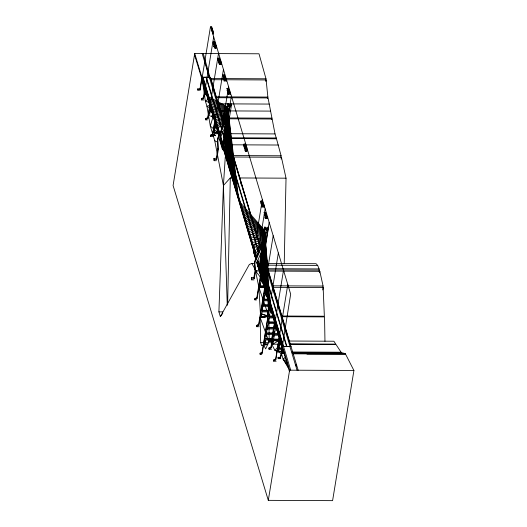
<?xml version="1.0" encoding="UTF-8"?>
<svg xmlns="http://www.w3.org/2000/svg" width="527" height="527" viewBox="0 0 527 527"><rect width="100%" height="100%" fill="white"/><g stroke="black" fill="none" stroke-linecap="round" stroke-linejoin="round"><path stroke-width="0.79" d="M263.23 282.268L263.368 239.607M227.012 120.255L227.354 120.584M229.601 107.495L229.159 107.258L229.014 104.669L227.987 103.667L225.246 120.38L217.638 138.239L217.934 148.561L216.36 158.166L216.716 159.371L214.285 159.694L214.12 160.682L216.472 160.695M264.172 246.827L263.408 246.741L256.86 262.861L289.415 371.403M211.874 30.638L211.953 30.098L211.913 30.625M262.611 280.193L263.243 240.358M225.418 153.416L225.978 119.313M227.631 304.507L230.299 177.915L232.756 177.928M284.231 263.665L286.029 178.179L281.418 157.237L233.066 157.006M212.493 29.255L212.164 31.205M261.991 278.124L263.125 241.116M213.139 34.426L212.967 31.989M222.783 313.308L220.345 316.622L218.909 311.865L223.415 185.504L225.266 157.151M212.559 30.085L212.447 29.446L212.229 31.159M212.888 31.179C212.598 29.077 212.374 34.183 212.829 31.271M212.302 31.152L212.506 29.769M224.555 150.544L225.852 120.064M261.372 276.056L262.999 241.873M213.297 33.458L213.053 32.733M213.073 32.588L213.04 32.18L212.895 32.49M260.753 273.981L262.874 242.624M212.48 30.777L212.572 30.085M219.673 140.142L222.578 149.787L223.698 147.672L225.734 120.821M260.134 271.912L262.749 243.382M222.835 144.8L225.602 121.592L228.343 104.88L227.987 103.667M259.515 269.837L262.624 244.139M212.809 31.864L212.895 30.829M258.895 267.769L265.239 228.184L264.883 226.985L265.911 227.98L266.293 230.819L266.82 230.589L267.064 229.186L266.702 227.987L268.052 226.999L268.414 228.198L265.674 244.91L267.413 262.914L266.51 265.134M265.733 80.387L265.997 78.793L259.007 53.787L194.707 53.49L173.087 185.504L268.296 500.347L332.596 500.65L353.913 370.488L345.521 354.058L293.065 353.815M197.777 88.846L197.981 89.518L200.201 89.531L199.996 88.859L197.777 88.846L197.869 90.176L200.247 90.189M197.869 90.176L197.981 89.518M199.996 88.859L201.894 77.265L194.707 53.49M200.201 89.531L210.543 26.35L290.667 294.145L280.522 357.998L278.302 357.985L278.098 357.313L280.324 357.326M211.907 29.631L211.887 29.222M201.545 99.932L201.657 99.274L203.587 98.621L203.389 97.95L201.452 98.602L201.347 99.26L201.545 99.932L203.929 99.946M212.954 31.64L212.724 33.049M205.985 77.285L210.286 77.436L224.192 123.911M203.389 97.95L204.924 89.004M203.587 98.621L213.698 36.883M206.465 94.102L205.227 93.51L205.49 91.896M205.833 91.685L205.332 94.761L206.92 94.774M202.164 53.523L209.357 77.304L209.232 78.062L203.277 53.53L210.049 77.746M205.82 119.886L205.925 119.221L207.855 118.575L207.658 117.903L205.728 118.555L205.616 119.214L205.82 119.886L207.401 119.892M207.658 117.903L209.799 105.262M207.855 118.575L218.567 53.168M209.476 113.582L209.726 112.047M211.795 111.026L210.207 111.019L210.26 108.812M209.423 115.795L210.056 111.941L212.434 111.955M210.207 111.019L210.714 107.936M210.648 136.407L210.76 135.742L212.691 135.09L212.486 134.425L210.556 135.077L210.451 135.735L210.648 136.407L213.033 136.414M212.486 134.425L214.673 121.52M212.691 135.09L223.441 69.452M214.225 130.61L214.476 129.069M213.804 135.096L213.6 134.431L214.232 134.438L215.517 135.768L213.804 135.096L214.021 133.739L218.784 133.759M218.145 132.837L214.173 132.817L214.733 127.527M216.669 127.277L215.082 127.27L215.714 123.417M216.36 158.166L213.929 158.482L214.12 160.682M216.716 159.371L218.29 149.767L217.638 138.239M228.613 86.738L219.976 139.457L222.763 148.891L223.731 148.792L223.29 147.211M229.199 108.404L227.447 119.069L226.9 119.385M229.482 142.448L230.53 139.51L228.777 121.605L231.518 104.893L231.162 103.687L229.805 104.669L229.561 106.079L228.949 106.276M222.763 148.891L231.406 96.079M219.943 137.264L223.099 147.797L222.947 148.726L223.738 148.726M229.805 104.669L230.161 105.881L229.792 107.429M228.547 139.497L227.262 123.384M230.668 148.476L230.793 147.705L260.575 247.242M231.03 148.509L230.444 148.502M224.897 126.276L231.327 148.93L231.531 147.705L225.088 126.184M265.871 81.474L266.115 79.952L211.208 79.696M267.624 98.628L267.881 97.08L266.115 79.952M271.721 119.669L271.965 118.147L268.045 97.943L216.413 97.706M255.878 259.33L253.711 252.328L262.354 199.522M254.146 251.899L223.389 148.43M264.883 226.985L262.143 243.698L254.521 261.655L255.167 269.824L253.922 277.406L251.498 277.676L251.339 278.664L251.695 279.863L254.047 279.877M251.695 279.863L251.498 277.676M227.058 118.806L272.136 119.016L275.028 133.917L276.26 137.988L276.128 138.753L230.082 138.542M257.36 256.445L265.153 208.857M251.86 278.875L254.284 278.605L255.523 271.016L254.521 261.655M254.956 299.909L255.061 299.25L256.992 298.598L256.794 297.926L254.864 298.578L254.752 299.244L254.956 299.909L256.544 299.916M266.089 231.722L264.35 242.367L263.895 242.69M266.702 227.987L266.458 229.403L265.845 229.588M256.794 297.926L269.178 222.315M256.992 298.598L260.872 275.792M280.884 157.132L281.102 155.794L276.458 138.654L229.739 138.43M260.028 284.988L260.279 283.447M262.598 280.891L261.01 280.878L261.636 277.031M281.122 159.068L281.418 157.237M265.43 262.901L264.159 246.708M256.774 326.7L256.88 326.042L258.816 325.39L258.612 324.724L257.98 324.718L256.682 325.37L256.774 326.7L259.152 326.714M258.612 324.724L273.19 235.721M258.816 325.39L264.811 289.204M262.222 309.481L262.472 307.946M263.256 303.17L263.507 301.628M264.29 296.853L264.541 295.311M266.609 294.297L265.022 294.29L265.074 292.077M261.385 316.47L262.143 311.846L268.493 311.879L267.736 316.496L261.385 316.47L261.188 315.798M268.645 310.956L269.198 305.66L268.645 310.956L262.294 310.923L262.854 305.634M268.875 299.856L264.113 299.837L264.87 295.212L267.248 295.225M265.022 294.29L265.522 291.207M260.206 354.487L260.312 353.828L262.248 353.176L262.044 352.51L260.114 353.156L260.002 353.821L260.206 354.487L261.794 354.493M268.171 311.951L267.736 316.496M268.724 300.779L263.961 300.759L263.204 305.377L269.554 305.41L269.6 303.196M262.044 352.51L278.348 252.967M262.248 353.176L269.771 305.779M264.817 342.372L265.068 340.844M265.845 336.094L266.095 334.566M272.92 333.571L273.473 328.321L272.92 333.571L266.57 333.545L266.622 331.351M266.873 329.816L267.123 328.288L266.57 333.545M267.4 326.602L267.65 325.073M268.553 319.56L268.803 318.031M273.25 317.03L269.284 317.01L269.33 314.81M270.107 310.067L270.358 308.539M267.782 344.579L264.765 344.566L265.516 339.981L271.866 340.007L271.662 339.342L271.412 340.87M265.667 339.059L266.418 334.467L272.769 334.5L272.018 339.085L265.667 339.059L265.47 338.387L271.813 338.42L272.018 339.085M274.778 320.357L274.725 322.55L268.381 322.517L269.132 317.933L273.888 317.952M269.284 317.01L270.035 312.419L272.413 312.432M270.687 308.44L270.186 311.497L271.767 311.503M269.053 349.296L269.159 348.637L271.095 347.985L270.891 347.319L270.259 347.319L268.961 347.972L269.053 349.296L271.431 349.309M271.813 338.42L272.446 334.599M273.823 328.064L274.574 323.473L268.23 323.446L267.472 328.031L273.823 328.064L274.251 323.571M270.891 347.319L283.513 270.239M271.095 347.985L274.936 323.051M272.663 343.288L273.065 340.864M273.724 336.839L274.099 334.54M278.414 334.302L274.448 334.283L274.613 331.378M275.081 340.692L278.17 340.976L272.828 344.184L273.394 340.719L278.948 340.745M279.099 339.823L273.546 339.796L274.297 335.212L279.06 335.231M274.448 334.283L275.186 329.797L277.564 329.81M275.852 325.712L275.351 328.776L276.938 328.782M273.737 361.212L273.842 360.554L275.779 359.901L275.647 359.236L273.717 359.888L273.737 361.212L276.115 361.226M275.647 359.236L287.801 284.567M275.779 359.901L279.297 337.385M277.973 351.825L278.342 349.566M281.919 348.564L278.75 348.551L279.238 344.118M279.633 341.674L279.883 340.146M278.256 351.568L278.467 348.808M278.75 348.551L279.488 344.032L281.866 344.039M281.227 343.117L279.639 343.103L280.14 340.047M278.098 357.313L278.197 358.643L280.417 358.656L282.419 346.404L290.99 346.443L298.183 370.224M278.197 358.643L278.302 357.985M284.132 352.431L282.544 352.425L283.058 349.322M286.51 346.423L260.595 259.739M286.905 346.423L261.01 259.811M268.296 500.347L289.613 370.185L282.419 346.404M319.217 271.642L319.112 268.935L317.676 265.41L316.081 263.704L266.912 263.474M319.579 272.834L319.823 271.319L268.19 271.076M322.827 287.637L323.091 286.049L319.823 271.319M322.761 289.936L323.15 287.558L272.34 287.32M345.521 354.058L306.964 354.085M212.493 30.777L212.15 31.205M212.822 31.864C212.21 34.123 212.533 28.853 212.908 30.829M213.046 116.922L210.306 126.032L214.746 140.702L223.415 185.504L227.262 305.337M205.227 93.51L205.8 91.975M254.594 251.241L262.268 242.94M217.994 139.451L225.602 121.592L225.246 120.38L217.387 129.036M220.161 138.337L226.538 123.377M254.877 262.854L262.505 244.897L262.143 243.698L255.509 253.981M220.345 316.622L249.337 264.468L251.781 263.408L254.897 263.421M221.445 146.783L222.249 145.439M211.986 28.175L211.847 29.051M211.65 28.445L212.058 27.826L211.722 29.736M278.131 346.674L274.903 350.356L280.983 353.301L283.987 353.347M279.211 345.448L280.285 344.223M223.415 185.504L230.299 177.915M227.651 120.512L227.447 119.069L227.802 120.281L229.436 108.529L228.883 108.845L227.038 120.439M216.841 127.218L225.372 119.622M288.434 368.169L283.118 359.085L285.542 357.161M230.161 105.881L231.518 104.893M267.064 229.186L268.414 228.198M216.294 125.393L225.497 118.871M253.79 248.237L262.393 242.183M208.758 98.951L205.372 101.092L206.953 106.322L210.306 126.032L218.092 132.639M215.754 123.575L225.622 118.114M215.207 121.757L225.747 117.356M252.927 245.365L262.518 241.432M209.865 105.202L206.953 106.322L209.594 107.831M226.729 123.232L227.124 123.239M202.5 80.921L204.7 91.151M257.097 270.549L255.523 271.016L258.691 286.359M214.66 119.939L225.866 116.599M214.12 118.114L225.991 115.848M252.071 242.492L262.637 240.674M261.181 286.813L258.862 287.195L260.417 313.723M213.573 116.296L226.116 115.09M267.663 344.678L263.605 344.895L261.59 345.613L260.687 342.629L260.127 317.386L268.032 316.707M244.423 144.82L244.291 145.182L245.707 145.426L244.014 145.419L243.672 144.167L245.292 144.049L243.909 144.398L245.523 144.82M265.114 344.842L263.605 344.895L265.654 348.881L269.666 340.198L271.985 340.409M257.723 260.14L283.533 346.41L286.517 346.377M213.027 114.478L226.241 114.333M209.067 102.324L205.372 101.092L201.894 77.265L210.464 77.304L224.146 123.041M202.032 77.403L202.829 77.403L219.799 134.115M194.503 54.709L201.769 78.49M210.266 78.53L265.997 78.793M215.424 96.83L267.881 97.08M217.605 103.826L269.238 104.069M210.003 110.347L211.59 110.354M219.785 110.868L227.163 110.907M230.444 110.92L270.601 111.105M210.688 115.9L213.066 115.914M210.886 116.572L213.264 116.586M212.322 117.501L213.909 117.508M221.972 117.916L227.71 117.943M229.35 117.949L271.965 118.147M222.961 118.786L225.418 118.799M216.472 126.612L214.884 126.605L215.082 127.27M214.93 128.193L216.518 128.199M217.941 132.165L213.975 132.152L214.173 132.817M226.669 133.687L275.028 133.917M227.4 137.297L228.198 137.303M230.358 137.771L276.26 137.988M230.852 144.8L278.388 145.024M222.961 147.665L224.074 147.672M230.418 147.705L231.531 147.705M223.099 147.797L223.889 147.804L220.741 137.27M230.556 147.837L231.346 147.837M223.784 148.462L223.198 148.462L256.234 258.889M232.743 155.564L281.102 155.794M239.317 177.955L286.029 178.179M253.909 251.109L255.022 251.109M253.711 252.328L255.773 258.54M257.993 261.781L257.196 261.774L257.044 262.696L282.176 346.674M264.659 261.807L265.45 261.814M266.043 265.173L317.676 265.41M267.828 268.691L319.112 268.935M267.835 269.883L319.467 270.127M259.811 271.036L255.523 271.016L254.804 268.632L251.781 263.408M262.393 280.219L260.806 280.212L261.01 280.878M262.446 281.813L260.858 281.807L260.101 286.424L264.067 286.444M259.897 285.753L263.869 285.772M272.275 285.812L323.091 286.049M259.949 287.347L263.915 287.367M264.817 293.618L266.405 293.625M267.881 299.184L263.908 299.165L264.113 299.837M263.006 304.711L269.35 304.738M263.052 306.306L269.402 306.332M268.441 310.284L262.097 310.251L262.294 310.923M269.982 310.831L271.57 310.838M218.909 311.865L222.802 311.885M269.442 315.976L273.539 315.996M281.734 316.029L324.355 316.233L323.15 287.558M269.08 316.345L273.045 316.358M281.938 316.694L324.553 316.898L324.961 341.305M261.234 317.392L265.206 317.412M274.527 321.885L268.177 321.852L268.381 322.517M267.275 327.366L273.618 327.399M275.153 328.104L276.741 328.117M267.327 328.953L273.671 328.986M266.372 332.88L272.716 332.906M274.251 333.617L278.216 333.637M278.902 339.157L273.348 339.131L273.546 339.796M288.822 341.028L333.901 341.239L335.771 344.105L289.876 343.887M281.095 342.451L279.508 342.438L279.639 343.103M260.687 342.629L269.257 342.675M267.742 343.914L264.567 343.9L264.765 344.566M271.715 344.184L278.381 344.21M279.178 344.217L281.925 344.23M290.12 344.269L336.015 344.48L341.325 352.609L345.284 353.597L292.828 353.353M282.024 346.957L256.952 262.479M278.618 347.886L282.584 347.906M278.599 349.473L281.767 349.493M283.934 351.759L282.347 351.753L282.544 352.425M291.965 352.003L341.074 352.234M292.966 352.385L341.325 352.609M284.06 352.892L282.419 353.222L284.679 353.268M289.613 370.185L353.913 370.488M264.31 287.261L258.862 287.195L263.348 300.416M286.912 346.377L289.883 346.437L297.07 370.217M251.208 239.614L262.762 239.917M282.07 351.759L277.162 351.45L281.378 351.898M212.486 112.659L226.36 113.582M211.94 110.835L226.485 112.824M281.326 351.351L274.903 350.356L269.666 340.198L272.828 344.184M276.873 351.311L278.381 351.601M250.345 236.742L262.887 239.166M211.393 109.017L226.61 112.067M210.853 107.198L226.735 111.309M267.558 315.68L261.478 314.013L268.091 316.371M210.306 105.38L226.86 110.558M249.488 233.869L263.013 238.408M209.766 103.555L226.979 109.8M209.219 101.737L227.104 109.043M208.672 99.919L227.229 108.285M248.625 230.997L263.138 237.651M208.132 98.101L227.354 107.534M214.746 140.702L217.618 142.178M220.497 143.654L221.933 144.391M207.585 96.276L227.48 106.777M247.769 228.125L263.256 236.893M246.906 225.253L263.381 236.142M246.05 222.374L263.507 235.385M281.319 353.136L283.118 359.085L286.925 362.121M245.187 219.502L263.632 234.627M244.33 216.63L263.757 233.869M243.467 213.758L263.875 233.118M228.343 104.88L229.37 105.874M265.239 228.184L266.267 229.179M242.611 210.886L264.001 232.361M241.748 208.007L264.126 231.603M240.892 205.135L264.251 230.846M240.029 202.263L264.37 230.095M260.667 277.439L255.523 271.016L254.804 268.632M283.118 359.085L288.486 366.924M280.041 343.841L282.393 347.451M257.268 263.987L259.554 270.331M260.127 317.386L265.661 332.715M266.214 334.243L268.981 341.904M212.48 29.255L212.579 29.736M263.875 301.971L266.774 310.528M267.301 312.083L268.098 314.415M211.59 28.544L211.281 27.575L211.729 26.732L211.808 29.275M295.864 364.447L296.556 366.733M283.533 346.41L290.726 370.191M214.232 134.438L214.436 135.103M211.854 134.425L212.058 135.09M210.556 135.077L210.76 135.742M270.259 347.319L270.456 347.985M268.961 347.972L269.159 348.637M261.412 352.504L261.609 353.169M260.114 353.156L260.312 353.828M265.674 244.91L265.318 243.711L265.713 247.802M267.413 262.914L266.899 260.081M290.99 346.443L265.272 260.483L263.889 246.412M264.771 259.554L290.812 346.575L290.015 346.575L264.067 260.173M215.26 95.17L215.958 97.508M223.171 121.559L223.376 122.224M224.752 126.816L225.437 129.108M273.763 290.746L274.435 293.005M275.338 296.022L276.016 298.282M276.919 301.292L277.591 303.552M278.467 306.483L279.172 308.835M260.391 247.209L230.793 147.705M209.357 77.304L223.731 125.354M224.206 126.928L260.661 248.79M234.199 161.045L234.897 163.396M240.529 182.204L241.228 184.549M251.076 217.467L251.781 219.818M206.386 77.238L221.926 129.174M222.631 131.539L258.895 252.729M221.715 129.787L205.991 77.238L203.007 77.271L219.976 133.983M222.42 132.152L258.474 252.65M220.444 135.564L256.82 257.13M256.642 257.262L254.837 251.241L254.047 251.241L253.895 252.163L255.918 258.935M257.538 260.272L283.355 346.542L282.558 346.535L257.064 261.642M223.698 147.672L254.646 251.109M224.015 149.246L225.187 153.166M225.655 154.734L226.827 158.653M227.769 161.782L231.518 174.325M231.985 175.893L232.69 178.245M234.1 182.941L235.74 188.429M236.208 189.997L237.381 193.916M238.316 197.045L242.071 209.588M242.539 211.156L243.711 215.075M244.647 218.204L248.401 230.747M248.869 232.315L250.042 236.228M250.977 239.363L252.624 244.851M253.092 246.419L254.264 250.338M201.894 77.265L219.239 134.899M202.783 81.421L218.857 135.004M201.696 78.49L219.008 135.973M202.75 97.95L202.954 98.615M201.452 98.602L201.657 99.274M207.025 117.896L207.223 118.568M253.922 277.406L254.284 278.605M205.728 118.555L205.925 119.221M256.162 297.926L256.359 298.598M254.864 298.578L255.061 299.25M257.98 324.718L258.177 325.39M256.682 325.37L256.88 326.042M228.777 121.605L228.422 120.393L228.823 124.464M230.53 139.51L230.016 136.671M228.731 138.377L226.992 123.094M229.476 142.639L230.167 144.997M220.036 138.851L222.934 148.792M219.917 139.016L222.829 148.891M222.216 148.581L222.578 149.787M217.934 148.561L218.29 149.767M213.929 158.482L214.285 159.694M275.015 359.23L275.14 359.895M273.717 359.888L273.842 360.554M227.835 107.976L238.309 196.518M227.71 108.727L237.453 193.646M227.585 109.484L236.59 190.767M227.466 110.242L235.734 187.895M227.341 110.999L234.871 185.023M228.981 126.091L229.298 129.346M229.541 131.79L229.858 135.044M265.871 249.442L266.188 252.716M266.425 255.167L266.662 257.624M227.216 111.75L234.014 182.151M227.091 112.508L233.151 179.279M226.966 113.265L232.295 176.407M226.847 114.023L231.432 173.528M264.732 231.287L270.048 305.047M226.722 114.774L230.576 170.656M264.607 232.045L269.429 302.979M264.482 232.802L268.81 300.91M264.356 233.56L268.19 298.835M226.597 115.532L229.713 167.784M264.238 234.311L267.571 296.767M226.472 116.289L228.856 164.911M264.113 235.068L266.952 294.692M267.868 297.946L268.144 304.501M268.21 306.141L268.52 313.512M263.987 235.826L266.333 292.623M226.346 117.04L227.993 162.039M263.862 236.583L265.713 290.548M263.744 237.334L265.088 288.48M226.228 117.798L227.137 159.161M263.619 238.092L264.468 286.411M268.849 318.262L269.001 327.214M269.027 328.841L269.244 341.858M263.493 238.85L263.849 284.336M226.103 118.555L226.274 156.288M263.915 243.56L264.258 243.889L264.706 243.56L266.333 231.834L265.779 232.15L263.915 243.56M214.37 47.588L215.372 48.003A0.679 0.389 9.3 0 1 215.003 47.759L215.806 47.265L216.518 47.891A0.764 0.435 9.3 0 1 216.228 48.102C214.673 49.024 213.89 46.791 214.37 47.588M219.239 63.866L220.24 64.287A0.679 0.389 9.3 0 1 219.878 64.044L220.681 63.55L221.386 64.175A0.764 0.435 9.3 0 1 221.103 64.386C219.542 65.302 218.764 63.069 219.239 63.866M265.074 217.058L266.076 217.48A0.679 0.389 9.3 0 1 265.707 217.236L266.51 216.742L267.215 217.368A0.764 0.435 9.3 0 1 266.932 217.579C265.371 218.494 264.594 216.261 265.074 217.058M230.101 93.127L229.627 93.444L229.429 92.772A1.469 0.837 9.3 0 0 228.902 92.712C229.996 93.259 228.033 93.938 227.69 93.022A0.771 0.435 9.3 0 1 227.862 92.673L229.667 92.68A0.744 0.422 9.3 0 1 230.009 92.904L230.101 93.127M263.849 205.912L263.368 206.222L263.171 205.55A1.469 0.837 9.3 0 0 262.65 205.497C263.744 206.037 261.781 206.716 261.438 205.8A0.771 0.435 9.3 0 1 261.603 205.451L263.408 205.458A0.744 0.422 9.3 0 1 263.757 205.688L263.849 205.912M267.578 218.382L267.571 218.461A0.698 0.395 9.3 0 1 267.4 218.652C266.965 217.387 266.359 218.619 265.298 218.56L265.088 217.862L265.536 218.422C266.405 218.995 265.562 217.499 266.741 217.816A0.85 0.481 9.3 0 1 267.169 217.921L267.578 218.382M223.198 77.871C222.592 77.772 225.892 79.379 225.424 77.621L225.358 78.312L224.015 77.653A0.718 0.408 9.3 0 0 223.593 77.621L223.198 77.871M223.698 79.505C223.086 79.412 226.386 81.02 225.918 79.254L225.852 79.946L224.509 79.287A0.718 0.408 9.3 0 0 224.094 79.261L223.698 79.505M244.376 148.634C243.79 148.555 247.097 150.136 246.603 148.383L246.531 149.069L245.187 148.416A0.718 0.408 9.3 0 0 244.772 148.383L244.376 148.634M264.337 215.359C263.737 215.26 267.051 216.874 266.563 215.108L266.491 215.793L265.147 215.141A0.718 0.408 9.3 0 0 264.732 215.108L264.337 215.359M213.066 42.022L213.435 43.214L215.128 43.221L213.514 42.792L214.897 42.45L213.336 42.193L214.713 41.844L213.099 41.962M217.941 58.299L218.303 59.498L220.003 59.505L218.389 59.077L219.766 58.728L218.204 58.471L219.588 58.128L217.941 58.299M222.967 75.097L223.329 76.29L225.029 76.303L223.415 75.868L224.792 75.526L223.231 75.269L224.607 74.926L222.967 75.097M226.946 88.404L227.315 89.603L229.008 89.61L227.394 89.182L228.771 88.832L227.216 88.576L228.593 88.233L226.946 88.404M260.694 201.182L261.056 202.381L262.749 202.388L261.142 201.96L262.518 201.61L260.957 201.36L262.334 201.011L260.72 201.13M264.099 212.579L264.468 213.778L266.161 213.784L264.547 213.356L265.924 213.013L264.37 212.756L265.746 212.407L264.099 212.579M213.804 46.448C215.945 48.319 216.867 45.263 213.804 46.448M218.672 62.733C220.82 64.604 221.742 61.547 218.672 62.733M230.431 94.201L230.319 94.419A0.705 0.402 9.3 0 1 230.022 94.544C230.582 93.483 227.638 93.918 228.487 94.485A0.665 0.375 9.3 0 1 228.105 94.261C228.013 93.483 230.062 93.391 230.431 94.201M247.123 150.017L247.018 150.241A0.705 0.402 9.3 0 1 246.722 150.36C247.235 149.319 244.35 149.76 245.18 150.3A0.665 0.375 9.3 0 1 244.805 150.083C244.712 149.299 246.761 149.213 247.123 150.017M264.172 206.986L264.067 207.203A0.705 0.402 9.3 0 1 263.763 207.322C264.277 206.288 261.405 206.709 262.229 207.263A0.665 0.375 9.3 0 1 261.853 207.045C261.774 206.268 263.796 206.169 264.172 206.986M211.656 27.088L211.505 27.964L211.656 27.088M215.016 46.508L215.971 46.699L215.016 46.508M219.884 62.792L220.839 62.983L219.884 62.792M229.001 93.068L227.927 92.897L229.001 93.068M262.742 205.846L261.662 205.728L262.742 205.846M215.22 47.595L216.294 47.773L215.22 47.595M220.095 63.872L221.162 64.05L220.095 63.872M265.924 217.065L266.991 217.243L265.924 217.065M215.391 43.998C212.374 45.559 212.895 42.002 215.391 43.998M215.721 45.091C212.704 46.653 213.224 43.089 215.721 45.091M220.26 60.282C217.243 61.843 217.763 58.286 220.26 60.282M220.589 61.369C217.618 62.924 218.099 59.373 220.589 61.369M225.286 77.074C222.269 78.642 222.789 75.078 225.286 77.074M229.265 90.387C226.254 91.948 226.768 88.384 229.265 90.387M229.601 91.474C226.617 93.035 227.117 89.478 229.601 91.474M245.964 146.203C242.987 147.744 243.467 144.207 245.964 146.203M246.293 147.29C243.276 148.858 243.797 145.294 246.293 147.29M263.013 203.165C259.995 204.726 260.516 201.169 263.013 203.165M263.342 204.259C260.364 205.8 260.839 202.263 263.342 204.259M266.418 214.561C263.401 216.123 263.922 212.565 266.418 214.561M213.237 43.787L215.148 43.958L213.237 43.787M213.567 44.874L215.477 45.052L213.567 44.874M218.112 60.065L220.016 60.243L218.152 60.019M218.441 61.158L220.345 61.33L218.441 61.158M223.132 76.863L225.042 77.034L223.178 76.817M227.117 90.17L229.021 90.348L227.117 90.17M227.447 91.263L229.35 91.434L227.447 91.263M243.817 145.986L245.72 146.163L243.817 145.986M244.146 147.079L246.05 147.25L244.192 147.033M260.858 202.954L262.769 203.126L260.858 202.954M261.188 204.041L263.098 204.212L261.188 204.041M264.271 214.351L266.175 214.522L264.271 214.351M214.779 46.712L214.048 46.528L214.779 46.712M219.654 62.99L218.916 62.812L219.654 62.99M216.393 45.869L215.556 45.704L216.393 45.869M221.261 62.153L220.424 61.988L221.261 62.153M226.287 78.945L225.451 78.78L226.287 78.945M230.273 92.258L229.429 92.093L230.273 92.258M246.972 148.074L246.129 147.909L246.972 148.074M264.014 205.036L263.177 204.871L264.014 205.036M267.426 216.432L266.583 216.268L267.426 216.432M224.159 80.321L224.212 81.23L224.278 80.545L226.458 81.046L224.159 80.321M231.195 148.766L230.404 148.759L231.188 148.831M246.695 150.551C242.749 150.103 247.367 152.804 246.807 150.913L247.367 150.92L246.695 150.551M246.544 150.913L245.49 150.906L246.676 151.354L246.544 150.913M229.95 107.179L229.588 105.993L229.95 107.198M266.846 230.503L266.484 229.317L266.846 230.503M264.706 243.56L264.35 242.374L264.706 243.56"/></g></svg>
